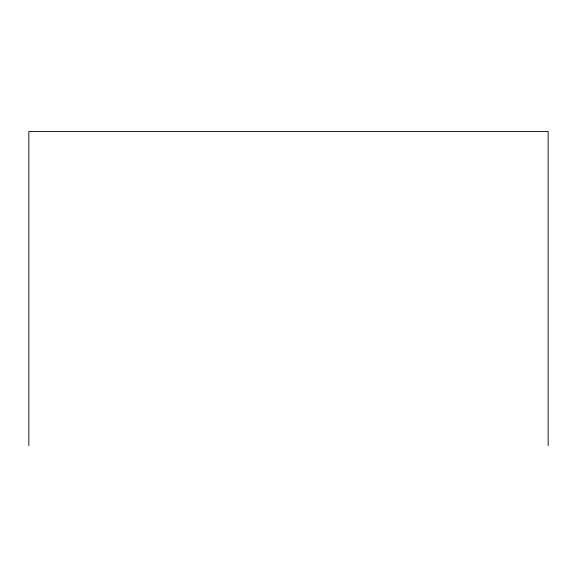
<?xml version="1.0" encoding="UTF-8"?>
<svg xmlns="http://www.w3.org/2000/svg" width="577" height="577" viewBox="0 0 577 577"><rect width="100%" height="100%" fill="white"/><g stroke="black" fill="none" stroke-linecap="round" stroke-linejoin="round"><path stroke-width="0.87" d="M548.15 445.523L548.15 131.477L28.85 131.477L28.85 445.523"/></g></svg>
